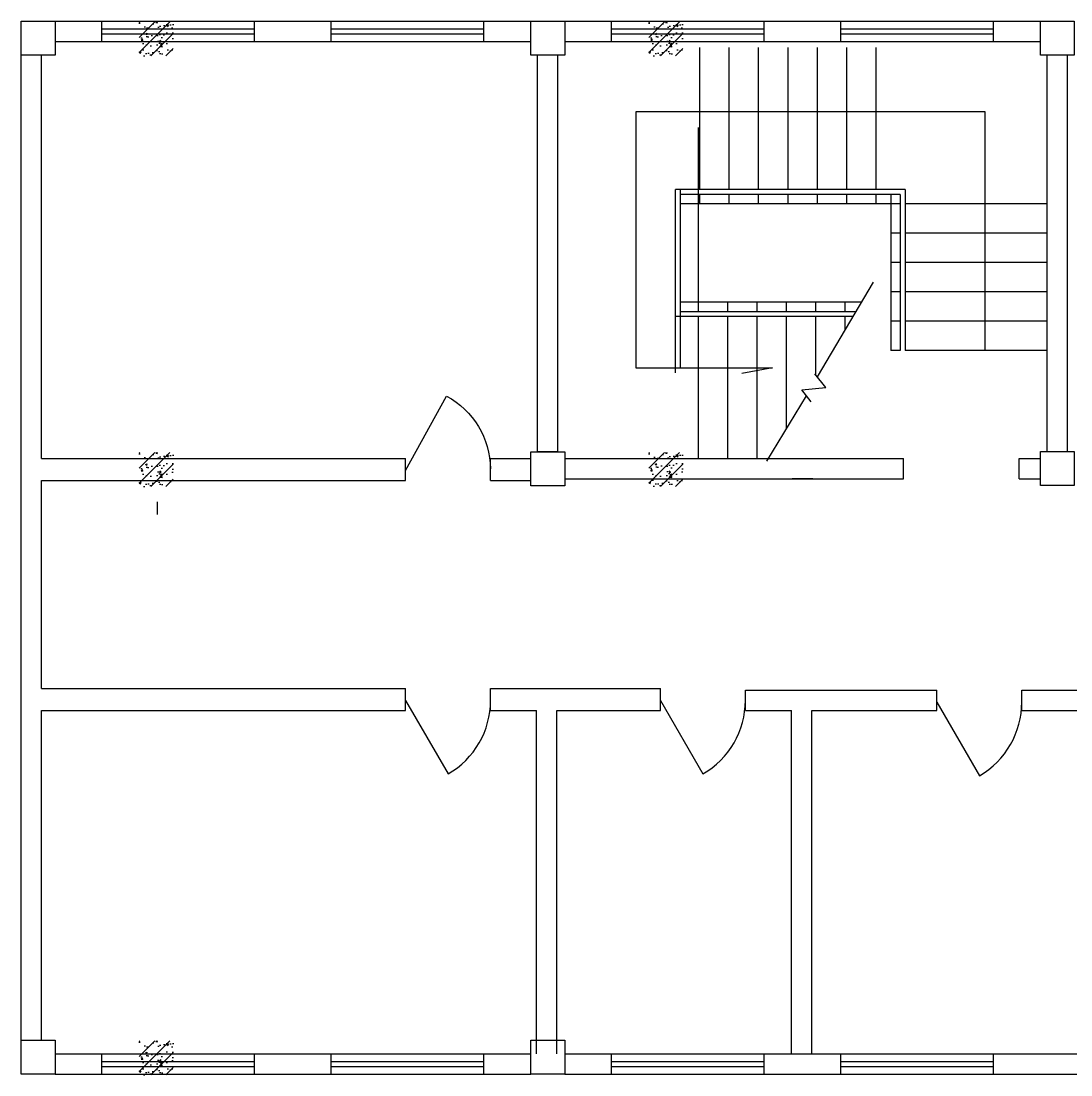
# Model space of a CAD drawing. Header units: millimetres. Extents: x 1454 to 76815, y 2126 to 32240.
# Drawn here: x 1454 to 9694, y 19110 to 27383 of the extents above; entities that cross this region are included whole.
import ezdxf
from ezdxf.enums import TextEntityAlignment as Align

# ---------------------------------------------------------------- set-up
doc = ezdxf.new("R2010")
doc.units = ezdxf.units.MM
for name, color, linetype in [('BD0', 7, 'Continuous'), ('C', 7, 'Continuous'), ('EBL', 3, 'Continuous'), ('EV-保安监控', 130, 'Continuous'), ('M', 7, 'Continuous'), ('MC', 7, 'Continuous'), ('WINDOW_TEXT', 7, 'Continuous'), ('Z', 7, 'Continuous'), ('Z1', 9, 'Continuous')]:
    doc.layers.add(name, color=color, linetype=linetype)
doc.styles.add('SIMPLEX', font='SIMPLEX.SHX')

# ---------------------------------------------------------------- blocks, each defined once
blk = doc.blocks.new('_DBLK')
blk.add_line((-0.5, 0), (0, -0.866))
blk.add_arc((-0.5, 0), 1, 300, 0)
at = {"layer": 'WINDOW_TEXT', "style": 'SIMPLEX', "flags": 9}
blk.add_attdef('A', text='', height=1, dxfattribs=at).set_placement((0, 1.5), align=Align.MIDDLE)

msp = doc.modelspace()

# ---------------------------------------------------------------- hatches: boundary and pattern name
at = {"layer": 'Z1'}
h = msp.add_hatch(dxfattribs=at)
h.set_pattern_fill('ANSI31', color=256, scale=666.666667, style=0)
h.set_pattern_definition([(45, (-1706977.26, -53520.46), (-58.925565, 58.925565), [])])
h.paths.add_polyline_path([(2381.7, 27376.5), (2648.4, 27376.5), (2648.4, 27109.8), (2381.7, 27109.8)])
h = msp.add_hatch(dxfattribs=at)
h.set_pattern_fill('AR-CONC', color=256, scale=20, style=0)
h.set_pattern_definition([(50, (-1706977.26, -53520.46), (143.4520365, -12.550427), [15, -165]), (355, (-1706977.26, -53520.46), (-27.750267, 150.438427), [12, -132]), (100.4514, (-1706965.3, -53521.5), (115.701876, 137.887908), [12.748038, -140.228422]), (46.1842, (-1706977.26, -53480.46), (213.44821, -33.103803), [22.5, -247.5]), (96.6356, (-1706959.47, -53483.22), (186.93254, 194.823574), [19.122058, -210.3426]), (351.1842, (-1706977.26, -53480.46), (186.93239, 194.82372), [18, -198]), (21, (-1706957.26, -53490.46), (119.3814104, -80.523778), [15, -165]), (326, (-1706957.26, -53490.46), (48.663066, 145.030009), [12, -132]), (71.4514, (-1706947.31, -53497.17), (168.044526, 64.506099), [12.748038, -140.228422]), (37.5, (-1706977.26, -53520.46), (2.431971, 66.5787708), [0, -130.4, 0, -134, 0, -132.5]), (7.5, (-1706977.26, -53520.46), (52.6139075, 78.8823424), [0, -76.4, 0, -127.4, 0, -50.5]), (327.5, (-1707021.86, -53520.46), (106.7644872, -4.5109743), [0, -50, 0, -156, 0, -207]), (317.5, (-1707041.86, -53520.46), (116.637234, 20.0209965), [0, -65, 0, -103.6, 0, -147])])
h.paths.add_polyline_path([(2381.7, 27376.5), (2648.4, 27376.5), (2648.4, 27109.8), (2381.7, 27109.8)])
h = msp.add_hatch(dxfattribs=at)
h.set_pattern_fill('ANSI31', color=256, scale=666.666667, style=0)
h.set_pattern_definition([(45, (-1702977.26, -53520.46), (-58.925565, 58.925565), [])])
h.paths.add_polyline_path([(6381.7, 27376.5), (6648.4, 27376.5), (6648.4, 27109.8), (6381.7, 27109.8)])
h = msp.add_hatch(dxfattribs=at)
h.set_pattern_fill('AR-CONC', color=256, scale=20, style=0)
h.set_pattern_definition([(50, (-1702977.26, -53520.46), (143.4520365, -12.550427), [15, -165]), (355, (-1702977.26, -53520.46), (-27.750267, 150.438427), [12, -132]), (100.4514, (-1702965.3, -53521.5), (115.701876, 137.887908), [12.748038, -140.228422]), (46.1842, (-1702977.26, -53480.46), (213.44821, -33.103803), [22.5, -247.5]), (96.6356, (-1702959.47, -53483.22), (186.93254, 194.823574), [19.122058, -210.3426]), (351.1842, (-1702977.26, -53480.46), (186.93239, 194.82372), [18, -198]), (21, (-1702957.26, -53490.46), (119.3814104, -80.523778), [15, -165]), (326, (-1702957.26, -53490.46), (48.663066, 145.030009), [12, -132]), (71.4514, (-1702947.31, -53497.17), (168.044526, 64.506099), [12.748038, -140.228422]), (37.5, (-1702977.26, -53520.46), (2.431971, 66.5787708), [0, -130.4, 0, -134, 0, -132.5]), (7.5, (-1702977.26, -53520.46), (52.6139075, 78.8823424), [0, -76.4, 0, -127.4, 0, -50.5]), (327.5, (-1703021.86, -53520.46), (106.7644872, -4.5109743), [0, -50, 0, -156, 0, -207]), (317.5, (-1703041.86, -53520.46), (116.637234, 20.0209965), [0, -65, 0, -103.6, 0, -147])])
h.paths.add_polyline_path([(6381.7, 27376.5), (6648.4, 27376.5), (6648.4, 27109.8), (6381.7, 27109.8)])
h = msp.add_hatch(dxfattribs=at)
h.set_pattern_fill('ANSI31', color=256, scale=666.666667, style=0)
h.set_pattern_definition([(45, (-1706977.26, -56901.39), (-58.925565, 58.925565), [])])
h.paths.add_polyline_path([(2381.7, 23995.6), (2648.4, 23995.6), (2648.4, 23728.9), (2381.7, 23728.9)])
h = msp.add_hatch(dxfattribs=at)
h.set_pattern_fill('AR-CONC', color=256, scale=20, style=0)
h.set_pattern_definition([(50, (-1706977.26, -56901.39), (143.4520365, -12.550427), [15, -165]), (355, (-1706977.26, -56901.4), (-27.750267, 150.438427), [12, -132]), (100.4514, (-1706965.3, -56902.44), (115.701876, 137.887908), [12.748038, -140.228422]), (46.1842, (-1706977.26, -56861.4), (213.44821, -33.103803), [22.5, -247.5]), (96.6356, (-1706959.47, -56864.15), (186.93254, 194.823574), [19.122058, -210.3426]), (351.1842, (-1706977.26, -56861.4), (186.93239, 194.82372), [18, -198]), (21, (-1706957.26, -56871.39), (119.3814104, -80.523778), [15, -165]), (326, (-1706957.26, -56871.4), (48.663066, 145.030009), [12, -132]), (71.4514, (-1706947.31, -56878.1), (168.044526, 64.506099), [12.748038, -140.228422]), (37.5, (-1706977.26, -56901.394), (2.431971, 66.5787708), [0, -130.4, 0, -134, 0, -132.5]), (7.5, (-1706977.26, -56901.394), (52.6139075, 78.8823424), [0, -76.4, 0, -127.4, 0, -50.5]), (327.5, (-1707021.86, -56901.394), (106.7644872, -4.5109743), [0, -50, 0, -156, 0, -207]), (317.5, (-1707041.86, -56901.39), (116.637234, 20.0209965), [0, -65, 0, -103.6, 0, -147])])
h.paths.add_polyline_path([(2381.7, 23995.6), (2648.4, 23995.6), (2648.4, 23728.9), (2381.7, 23728.9)])
h = msp.add_hatch(dxfattribs=at)
h.set_pattern_fill('ANSI31', color=256, scale=666.666667, style=0)
h.set_pattern_definition([(45, (-1702977.26, -56900.4), (-58.925565, 58.925565), [])])
h.paths.add_polyline_path([(6381.7, 23996.6), (6648.4, 23996.6), (6648.4, 23729.9), (6381.7, 23729.9)])
h = msp.add_hatch(dxfattribs=at)
h.set_pattern_fill('AR-CONC', color=256, scale=20, style=0)
h.set_pattern_definition([(50, (-1702977.26, -56900.4), (143.4520365, -12.550427), [15, -165]), (355, (-1702977.26, -56900.4), (-27.750267, 150.438427), [12, -132]), (100.4514, (-1702965.3, -56901.45), (115.701876, 137.887908), [12.748038, -140.228422]), (46.1842, (-1702977.26, -56860.4), (213.44821, -33.103803), [22.5, -247.5]), (96.6356, (-1702959.47, -56863.16), (186.93254, 194.823574), [19.122058, -210.3426]), (351.1842, (-1702977.26, -56860.4), (186.93239, 194.82372), [18, -198]), (21, (-1702957.26, -56870.4), (119.3814104, -80.523778), [15, -165]), (326, (-1702957.26, -56870.4), (48.663066, 145.030009), [12, -132]), (71.4514, (-1702947.31, -56877.11), (168.044526, 64.506099), [12.748038, -140.228422]), (37.5, (-1702977.26, -56900.4), (2.431971, 66.5787708), [0, -130.4, 0, -134, 0, -132.5]), (7.5, (-1702977.26, -56900.4), (52.6139075, 78.8823424), [0, -76.4, 0, -127.4, 0, -50.5]), (327.5, (-1703021.86, -56900.4), (106.7644872, -4.5109743), [0, -50, 0, -156, 0, -207]), (317.5, (-1703041.86, -56900.4), (116.637234, 20.0209965), [0, -65, 0, -103.6, 0, -147])])
h.paths.add_polyline_path([(6381.7, 23996.6), (6648.4, 23996.6), (6648.4, 23729.9), (6381.7, 23729.9)])
h = msp.add_hatch(dxfattribs=at)
h.set_pattern_fill('ANSI31', color=256, scale=666.666667, style=0)
h.set_pattern_definition([(45, (-1706977.26, -61520.46), (-58.925565, 58.925565), [])])
h.paths.add_polyline_path([(2381.7, 19376.5), (2648.4, 19376.5), (2648.4, 19109.8), (2381.7, 19109.8)])
h = msp.add_hatch(dxfattribs=at)
h.set_pattern_fill('AR-CONC', color=256, scale=20, style=0)
h.set_pattern_definition([(50, (-1706977.26, -61520.46), (143.4520365, -12.550427), [15, -165]), (355, (-1706977.26, -61520.46), (-27.750267, 150.438427), [12, -132]), (100.4514, (-1706965.3, -61521.5), (115.701876, 137.887908), [12.748038, -140.228422]), (46.1842, (-1706977.26, -61480.46), (213.44821, -33.103803), [22.5, -247.5]), (96.6356, (-1706959.47, -61483.22), (186.93254, 194.823574), [19.122058, -210.3426]), (351.1842, (-1706977.26, -61480.46), (186.93239, 194.82372), [18, -198]), (21, (-1706957.26, -61490.46), (119.3814104, -80.523778), [15, -165]), (326, (-1706957.26, -61490.46), (48.663066, 145.030009), [12, -132]), (71.4514, (-1706947.31, -61497.17), (168.044526, 64.506099), [12.748038, -140.228422]), (37.5, (-1706977.26, -61520.46), (2.431971, 66.5787708), [0, -130.4, 0, -134, 0, -132.5]), (7.5, (-1706977.26, -61520.46), (52.6139075, 78.8823424), [0, -76.4, 0, -127.4, 0, -50.5]), (327.5, (-1707021.86, -61520.46), (106.7644872, -4.5109743), [0, -50, 0, -156, 0, -207]), (317.5, (-1707041.86, -61520.46), (116.637234, 20.0209965), [0, -65, 0, -103.6, 0, -147])])
h.paths.add_polyline_path([(2381.7, 19376.5), (2648.4, 19376.5), (2648.4, 19109.8), (2381.7, 19109.8)])

# ---------------------------------------------------------------- linework, layer by layer
for p, q in [((8354.5, 25948), (6630.1, 25948)), ((9507.8, 25948), (8392.9, 25948)), ((8354.5, 25717.6), (8280.4, 25717.6)), ((9507.8, 25717.6), (8392.9, 25717.6)), ((8354.5, 25487.2), (8280.4, 25487.2)), ((9507.8, 25487.2), (8392.9, 25487.2)), ((8354.5, 25256.8), (8280.4, 25256.8)), ((9507.8, 25256.8), (8392.9, 25256.8)), ((8051.9, 25175.8), (6630.1, 25175.8)), ((8354.5, 25026.4), (8280.4, 25026.4)), ((9507.8, 25026.4), (8392.9, 25026.4)), ((8354.5, 24796), (8280.4, 24796)), ((9507.8, 24796), (8392.9, 24796))]:
    msp.add_line(p, q)
at = {"layer": 'BD0'}
for p, q in [((1721.1, 27383.2), (2087.8, 27383.2)), ((2087.8, 27223.2), (2087.8, 27383.2)), ((3287.8, 27223.2), (3287.8, 27383.2)), ((3287.8, 27383.2), (3887.8, 27383.2)), ((3887.8, 27223.2), (3887.8, 27383.2)), ((5087.8, 27223.2), (5087.8, 27383.2)), ((5087.8, 27383.2), (5454.5, 27383.2)), ((5721.1, 27383.2), (6087.8, 27383.2)), ((6087.8, 27223.2), (6087.8, 27383.2)), ((7287.8, 27223.2), (7287.8, 27383.2)), ((7287.8, 27383.2), (7887.8, 27383.2)), ((7887.8, 27223.2), (7887.8, 27383.2)), ((9087.8, 27223.2), (9087.8, 27383.2)), ((9087.8, 27383.2), (9454.5, 27383.2)), ((1721.1, 27223.2), (2087.8, 27223.2)), ((3287.8, 27223.2), (3887.8, 27223.2)), ((5087.8, 27223.2), (5454.5, 27223.2)), ((5721.1, 27223.2), (6087.8, 27223.2)), ((7287.8, 27223.2), (7887.8, 27223.2)), ((9087.8, 27223.2), (9454.5, 27223.2)), ((1454.5, 23116.5), (1454.5, 27116.5)), ((1614.5, 23948.7), (1614.5, 27116.5)), ((5507.8, 24002.2), (5507.8, 27116.5)), ((5667.8, 24002.2), (5667.8, 27116.5)), ((9507.8, 24076.3), (9507.8, 27116.5)), ((9667.8, 24076.3), (9667.8, 27116.5)), ((9507.8, 24003.2), (9507.8, 24076.3)), ((9667.8, 24003.2), (9667.8, 24076.3)), ((5667.8, 24002.2), (5507.8, 24002.2)), ((1614.5, 23948.7), (4472.9, 23948.7)), ((4472.9, 23788.7), (4472.9, 23948.7)), ((4472.9, 23775.4), (4472.9, 23935.4)), ((5139.5, 23948.7), (5454.5, 23948.7)), ((5139.5, 23775.4), (5139.5, 23948.7)), ((5139.5, 23788.7), (5139.5, 23935.4)), ((5721.1, 23949.9), (8379.5, 23949.9)), ((8379.5, 23789.9), (8379.5, 23949.9)), ((9287.8, 23789.9), (9287.8, 23949.9)), ((9287.8, 23949.9), (9454.5, 23949.9)), ((1614.5, 23775.4), (4472.9, 23775.4)), ((1614.5, 23116.5), (1614.5, 23775.4)), ((5139.5, 23775.4), (5454.5, 23775.4)), ((5721.1, 23789.9), (7507.8, 23789.9)), ((7426.2, 23789.9), (8379.5, 23789.9)), ((9287.8, 23789.9), (9454.5, 23789.9)), ((1454.5, 19383.2), (1454.5, 23116.5)), ((1614.5, 22143.2), (1614.5, 23116.5)), ((1614.5, 22143.2), (4472.9, 22143.2)), ((4472.9, 21983.2), (4472.9, 22143.2)), ((4472.9, 21969.8), (4472.9, 22129.8)), ((5139.5, 21969.8), (5139.5, 22143.2)), ((5139.5, 22143.2), (6472.9, 22143.2)), ((5139.5, 21983.2), (5139.5, 22129.8)), ((6472.9, 21983.2), (6472.9, 22143.2)), ((6472.9, 21969.8), (6472.9, 22129.8)), ((7139.5, 21983.2), (7139.5, 22129.8)), ((7139.5, 22129.8), (7500.4, 22129.8)), ((7139.5, 21969.8), (7139.5, 22129.8)), ((7500.4, 22129.8), (8642.6, 22129.8)), ((9309.3, 22129.8), (11507.8, 22129.8)), ((1614.5, 21969.8), (4472.9, 21969.8)), ((1614.5, 19383.2), (1614.5, 21969.8)), ((5139.5, 21969.8), (5500.4, 21969.8)), ((5500.4, 19276.5), (5500.4, 21969.8)), ((5660.4, 19276.5), (5660.4, 21969.8)), ((5660.4, 21969.8), (6472.9, 21969.8)), ((7139.5, 21969.8), (7500.4, 21969.8)), ((7500.4, 19276.5), (7500.4, 21969.8)), ((7660.4, 19276.5), (7660.4, 21969.8)), ((7660.4, 21969.8), (8642.6, 21969.8)), ((9309.3, 21969.8), (11507.8, 21969.8)), ((1721.1, 19276.5), (2087.8, 19276.5)), ((2087.8, 19116.5), (2087.8, 19276.5)), ((3287.8, 19116.5), (3287.8, 19276.5)), ((3287.8, 19276.5), (3887.8, 19276.5)), ((3887.8, 19116.5), (3887.8, 19276.5)), ((5087.8, 19116.5), (5087.8, 19276.5)), ((5087.8, 19276.5), (5454.5, 19276.5)), ((5721.1, 19276.2), (6088.9, 19276.2)), ((6087.8, 19116.5), (6087.8, 19276.5)), ((7287.8, 19116.5), (7287.8, 19276.5)), ((7287.8, 19276.5), (7667.8, 19276.5)), ((7667.8, 19276.5), (7887.8, 19276.5)), ((7887.8, 19116.5), (7887.8, 19276.5)), ((9087.8, 19116.5), (9087.8, 19276.5)), ((9087.8, 19276.5), (9780.1, 19276.5)), ((1721.1, 19116.5), (2087.8, 19116.5)), ((3287.8, 19116.5), (3887.8, 19116.5)), ((5087.8, 19116.5), (5454.5, 19116.5)), ((5721.1, 19116.5), (6087.8, 19116.5)), ((7287.8, 19116.5), (7887.8, 19116.5)), ((9087.8, 19116.5), (9780.1, 19116.5))]:
    msp.add_line(p, q, dxfattribs=at)
at = {"layer": 'C', "color": 7}
for p, q in [((2087.8, 27383.2), (3287.8, 27383.2)), ((2087.8, 27323.2), (3287.8, 27323.2)), ((3887.8, 27383.2), (5087.8, 27383.2)), ((3887.8, 27323.2), (5087.8, 27323.2)), ((6087.8, 27383.2), (7287.8, 27383.2)), ((6087.8, 27323.2), (7287.8, 27323.2)), ((7887.8, 27383.2), (9087.8, 27383.2)), ((7887.8, 27323.2), (9087.8, 27323.2)), ((2087.8, 27283.2), (3287.8, 27283.2)), ((2087.8, 27223.2), (3287.8, 27223.2)), ((3887.8, 27283.2), (5087.8, 27283.2)), ((3887.8, 27223.2), (5087.8, 27223.2)), ((6087.8, 27283.2), (7287.8, 27283.2)), ((6087.8, 27223.2), (7287.8, 27223.2)), ((7887.8, 27283.2), (9087.8, 27283.2)), ((7887.8, 27223.2), (9087.8, 27223.2)), ((2087.8, 19276.5), (3287.8, 19276.5)), ((2087.8, 19216.5), (3287.8, 19216.5)), ((3887.8, 19276.5), (5087.8, 19276.5)), ((3887.8, 19216.5), (5087.8, 19216.5)), ((6087.8, 19276.5), (7287.8, 19276.5)), ((6087.8, 19216.5), (7287.8, 19216.5)), ((7887.8, 19276.5), (9087.8, 19276.5)), ((7887.8, 19216.5), (9087.8, 19216.5)), ((2087.8, 19176.5), (3287.8, 19176.5)), ((2087.8, 19116.5), (3287.8, 19116.5)), ((3887.8, 19176.5), (5087.8, 19176.5)), ((3887.8, 19116.5), (5087.8, 19116.5)), ((6087.8, 19176.5), (7287.8, 19176.5)), ((6087.8, 19116.5), (7287.8, 19116.5)), ((7887.8, 19176.5), (9087.8, 19176.5)), ((7887.8, 19116.5), (9087.8, 19116.5))]:
    msp.add_line(p, q, dxfattribs=at)
at = {"layer": 'EBL'}
msp.add_line((2521.5, 23609), (2521.5, 23509), dxfattribs=at)
at = {"layer": 'EV-保安监控', "color": 0}
for p, q in [((7667.8, 23789.9), (7507.8, 23789.9)), ((8642.6, 21969.8), (8642.6, 22129.8)), ((9309.3, 21969.8), (9309.3, 22129.8))]:
    msp.add_line(p, q, dxfattribs=at)
at = {"layer": 'MC'}
for p, q in [((6780.1, 27176.8), (6780.1, 26060.6)), ((7010.5, 27176.8), (7010.5, 26060.6)), ((7240.9, 27176.8), (7240.9, 26060.6)), ((7471.3, 27176.8), (7471.3, 26060.6)), ((7701.7, 27176.8), (7701.7, 26060.6)), ((7932.1, 27176.8), (7932.1, 26060.6)), ((8162.5, 27176.8), (8162.5, 26060.6)), ((9020.8, 26670.2), (6280.1, 26670.2)), ((6280.1, 26670.2), (6280.1, 24660)), ((9020.8, 24796), (9020.8, 26670.2)), ((6771.1, 25101.6), (6771.1, 26546.5)), ((6591.7, 24620.6), (6591.7, 26060.6)), ((8392.9, 26060.6), (6591.7, 26060.6)), ((6630.1, 24659), (6630.1, 26060.6)), ((8354.5, 26022.2), (6630.1, 26022.2)), ((6780.1, 26022.2), (6780.1, 25948)), ((7010.5, 26022.2), (7010.5, 25948)), ((7240.9, 26022.2), (7240.9, 25948)), ((7471.3, 26022.2), (7471.3, 25948)), ((7701.7, 26022.2), (7701.7, 25948)), ((7932.1, 26022.2), (7932.1, 25948)), ((8162.5, 26022.2), (8162.5, 25948)), ((8280.4, 26022.2), (8280.4, 24796)), ((8354.5, 26022.2), (8354.5, 24796)), ((8392.9, 26060.6), (8392.9, 24796)), ((8392.9, 26022.2), (8392.9, 25948)), ((7705.1, 24589.6), (8145.8, 25334.5)), ((7001.5, 25101.6), (7001.5, 25175.8)), ((7231.9, 25101.6), (7231.9, 25175.8)), ((7462.3, 25101.6), (7462.3, 25175.8)), ((7692.7, 25101.6), (7692.7, 25175.8)), ((7923.1, 25101.6), (7923.1, 25175.8)), ((8008, 25101.6), (6630.1, 25101.6)), ((7985.3, 25063.2), (6591.7, 25063.2)), ((6771.1, 23947), (6771.1, 25063.2)), ((7001.5, 23947), (7001.5, 25063.2)), ((7231.9, 23947), (7231.9, 25063.2)), ((7462.3, 24179.2), (7462.3, 25063.2)), ((7692.7, 24605.3), (7692.7, 25063.2)), ((7923.1, 24958.1), (7923.1, 25063.2)), ((6280.1, 24660), (7351.7, 24660)), ((7351.7, 24660), (7111.2, 24616.2)), ((7769.9, 24506.9), (7685.1, 24615)), ((7582, 24488.1), (7769.9, 24506.9)), ((7306.6, 23928.3), (7617.9, 24442.2)), ((7655.3, 24394.3), (7582, 24488.1))]:
    msp.add_line(p, q, dxfattribs=at)
at = {"layer": 'Z'}
for points in [[(1454.5, 27383.2), (1721.1, 27383.2), (1721.1, 27116.5), (1454.5, 27116.5)], [(5454.5, 27383.2), (5721.1, 27383.2), (5721.1, 27116.5), (5454.5, 27116.5)], [(9454.5, 27383.2), (9721.1, 27383.2), (9721.1, 27116.5), (9454.5, 27116.5)], [(5454.5, 24002.2), (5721.1, 24002.2), (5721.1, 23735.6), (5454.5, 23735.6)], [(9454.5, 24003.2), (9721.1, 24003.2), (9721.1, 23736.6), (9454.5, 23736.6)], [(1454.5, 19383.2), (1721.1, 19383.2), (1721.1, 19116.5), (1454.5, 19116.5)], [(5454.5, 19383.2), (5721.1, 19383.2), (5721.1, 19116.5), (5454.5, 19116.5)]]:
    msp.add_lwpolyline(points, close=True, dxfattribs=at)

# ---------------------------------------------------------------- block references
at = {"layer": 'M', "xscale": -666.6666666665438, "yscale": 666.6666666666277, "zscale": 666.6666666666666, "rotation": 181.1458773953796}
msp.add_blockref('_DBLK', (4806.1, 23862.1), dxfattribs=at)
at = {"layer": 'M', "xscale": 666.6666666665114, "yscale": 666.6666666666277, "zscale": 666.6666666666666}
for p in [(4806.2, 22049.8), (6806.2, 22049.8), (8975.9, 22036.5)]:
    msp.add_blockref('_DBLK', p, dxfattribs=at)

doc.saveas('drawing.dxf')
